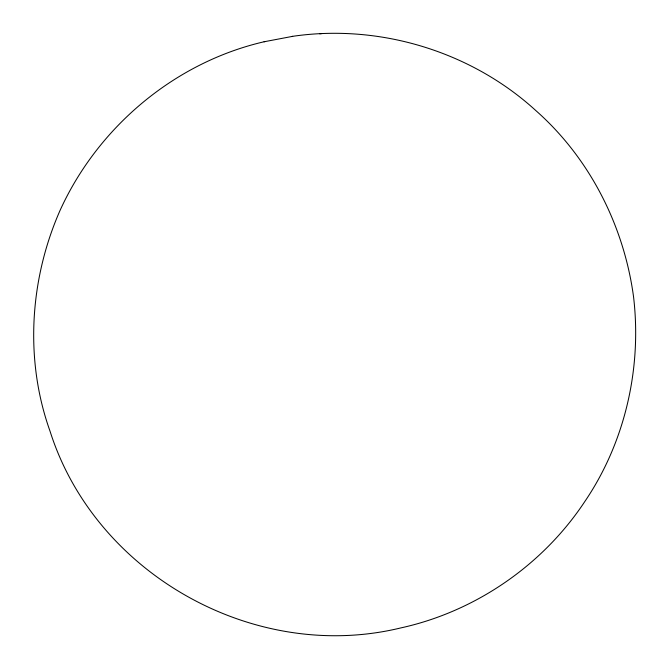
<?xml version="1.0" encoding="UTF-8"?>
<svg xmlns="http://www.w3.org/2000/svg" width="669" height="669" viewBox="0 0 669 669"><rect width="100%" height="100%" fill="white"/><g stroke="black" fill="none" stroke-linecap="round" stroke-linejoin="round"><path stroke-width="1" d="M265.233 41.52L264.071 41.771C174.617 62.46 97.933 127.051 60.076 210.375C29.67 279.316 24.51 359.838 50.008 431.112C95.408 574.37 254.68 663.414 400.714 627.94C475.216 611.617 542.5 565.389 584.606 501.842C625.114 442.334 642.014 368.017 633.535 296.685C623.926 225.771 589.665 158.076 535.81 110.561C470.934 51.279 379.231 23.557 292.311 36.377M264.071 41.771L292.671 36.343M319.732 33.81L321.622 33.626"/></g></svg>
